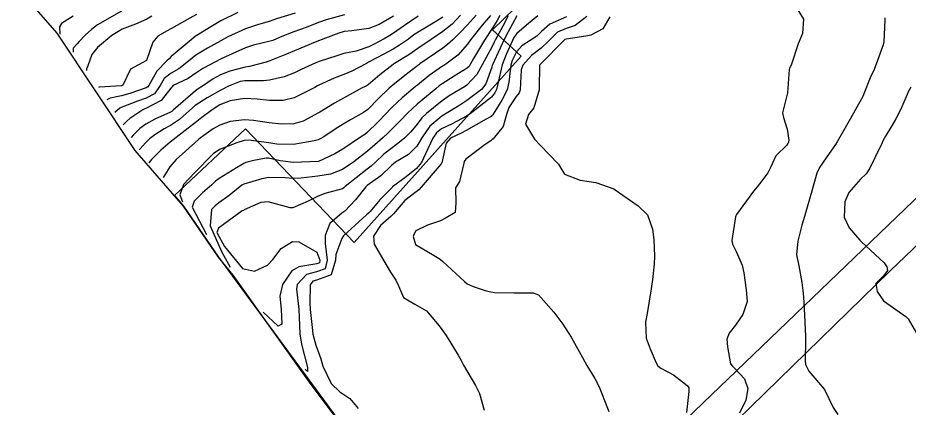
# Model space of a CAD drawing. Header units: metres. Extents: x 307586 to 320046, y 7427249 to 7434250.
# Drawn here: x 317263 to 317335.3, y 7431738.9 to 7431770.5 of the extents above; entities that cross this region are included whole.
import ezdxf

# ---------------------------------------------------------------- set-up
doc = ezdxf.new("R2010")
doc.units = ezdxf.units.M
doc.header["$MEASUREMENT"] = 0
for name, color, linetype in [('Area', 45, 'Continuous'), ('Curvas de Nivel 1m', 11, 'Continuous'), ('Curvas de Nivel 5m', 15, 'Continuous'), ('Edificações', 30, 'Continuous'), ('Vias Primárias', 230, 'Continuous')]:
    doc.layers.add(name, color=color, linetype=linetype)

msp = doc.modelspace()

# ---------------------------------------------------------------- linework, layer by layer
at = {"layer": 'Area'}
msp.add_polyline3d([(317291.34, 7431734.721, 768.462), (317286.651, 7431740.949, 768.382), (317280.468, 7431749.629, 763.402), (317279.281, 7431751.106, 763.402), (317276.446, 7431755.229, 771.642), (317272.52, 7431759.746, 770.842), (317266.18, 7431769.262, 777.682), (317263.963, 7431771.828, 779.532), (317262.269, 7431774.622, 781.641), (317261.296, 7431776.31, 782.531), (317253.677, 7431785.131, 789.932), (317247.207, 7431793.775, 789.852), (317242.785, 7431799.402, 785.052), (317240.51, 7431802.501, 788.291), (317239.34, 7431804.491, 788.291), (317235.298, 7431810.012, 793.082), (317233.714, 7431811.854, 786.712), (317230.068, 7431816.803, 789.792), (317223.824, 7431824.864, 787.412), (317222.429, 7431826.635, 787.312), (317217.995, 7431832.521, 790.762), (317211.352, 7431841.533, 786.212), (317207.956, 7431846.537, 786.072)], dxfattribs=at)
at = {"layer": 'Curvas de Nivel 1m', "flags": 128}
for points, elevation in [([(317271.411, 7431771.051), (317269.471, 7431769.929), (317268.984, 7431769.569), (317268.461, 7431769.09), (317267.98, 7431768.572), (317267.807, 7431768.39), (317267.492, 7431768.036), (317267.493, 7431767.71)], 777), ([(317280.841, 7431770.94), (317279.476, 7431770.258), (317278.653, 7431769.786), (317277.463, 7431769.035), (317277.389, 7431768.981), (317275.447, 7431767.372), (317275.272, 7431767.185), (317275.092, 7431767.014), (317274.265, 7431766.187), (317273.627, 7431765.028), (317273.541, 7431764.899), (317273.411, 7431764.824), (317272.087, 7431764.362), (317271.404, 7431764.168), (317270.485, 7431763.981), (317270.213, 7431763.85)], 774), ([(317285.483, 7431770.89), (317283.973, 7431770.41), (317283.476, 7431770.241), (317282.453, 7431769.94), (317281.47, 7431769.622), (317280.034, 7431768.951), (317279.46, 7431768.641), (317278.378, 7431768.046), (317277.448, 7431767.47), (317276.843, 7431766.989), (317276.054, 7431766.38), (317275.428, 7431766.023), (317274.862, 7431765.575), (317274.535, 7431765.019), (317274.077, 7431764.353), (317273.402, 7431763.979), (317272.703, 7431763.734), (317271.395, 7431763.223), (317271.279, 7431763.166), (317270.873, 7431762.83)], 773), ([(317326.261, 7431771.159), (317326.719, 7431770.392), (317326.642, 7431769.226), (317326.284, 7431768.398), (317325.713, 7431766.673), (317325.579, 7431766.408), (317325.548, 7431766.301), (317325.413, 7431764.41), (317325.013, 7431762.798), (317325.087, 7431762.413), (317325.384, 7431761.484), (317325.54, 7431760.573), (317325.49, 7431760.408), (317325.455, 7431760.326), (317325.37, 7431760.184), (317324.461, 7431759.314), (317324.079, 7431758.423), (317323.834, 7431757.929), (317323.332, 7431757.289), (317322.95, 7431756.811), (317322.666, 7431756.437), (317322.092, 7431755.661), (317321.295, 7431754.56), (317321.248, 7431754.497), (317321.228, 7431754.451), (317321.213, 7431754.372), (317320.909, 7431752.455), (317320.961, 7431752.146), (317321.264, 7431751.56), (317321.739, 7431750.445), (317321.869, 7431749.818), (317322.08, 7431748.441), (317322.15, 7431747.505), (317321.786, 7431746.444), (317321.552, 7431746.092), (317321.19, 7431745.592), (317320.697, 7431744.941), (317320.498, 7431744.46), (317320.544, 7431743.837), (317320.798, 7431742.455), (317320.951, 7431742.253), (317321.149, 7431742.082), (317321.921, 7431741.223), (317322.208, 7431740.439), (317322.053, 7431739.507), (317321.525, 7431738.446)], 758), ([(317267.478, 7431770.649), (317266.538, 7431770.048), (317266.37, 7431769.765), (317266.413, 7431769.18)], 778), ([(317273.88, 7431770.625), (317273.477, 7431770.407), (317272.533, 7431769.979), (317271.468, 7431769.575), (317270.614, 7431769.063), (317269.453, 7431768.097), (317269.016, 7431767.516), (317268.671, 7431766.608), (317268.572, 7431766.375), (317268.573, 7431766.23)], 776), ([(317289.482, 7431770.756), (317288.004, 7431770.328), (317287.476, 7431770.145), (317286.295, 7431769.701), (317285.468, 7431769.406), (317285.094, 7431769.267), (317284.225, 7431768.902), (317283.693, 7431768.675), (317283.46, 7431768.598), (317282.105, 7431768.275), (317281.454, 7431768.059), (317279.844, 7431767.351), (317279.445, 7431767.154), (317279.321, 7431767.084), (317279.08, 7431766.964), (317278.003, 7431766.406), (317277.428, 7431766.007), (317276.816, 7431765.595), (317275.604, 7431765.007), (317275.411, 7431764.81), (317274.622, 7431763.797), (317273.394, 7431763.147), (317273.308, 7431763.117), (317273.131, 7431763.033), (317272.083, 7431762.342), (317271.839, 7431762.13), (317271.533, 7431761.82)], 772), ([(317293.481, 7431770.637), (317292.303, 7431769.973), (317291.471, 7431769.63), (317290.08, 7431769.442), (317289.468, 7431769.382), (317289.043, 7431769.268), (317287.954, 7431768.855), (317287.608, 7431768.712), (317287.461, 7431768.653), (317287.114, 7431768.52), (317285.452, 7431767.831), (317284.792, 7431767.554), (317283.444, 7431767.013), (317283.371, 7431766.984), (317283.133, 7431766.913), (317281.796, 7431766.568), (317281.436, 7431766.497), (317280.2, 7431766.18), (317279.427, 7431765.877), (317278.831, 7431765.556), (317277.973, 7431764.974), (317277.639, 7431764.75), (317277.409, 7431764.587), (317275.59, 7431763.007), (317275.482, 7431762.918), (317275.391, 7431762.861), (317274.109, 7431762.296), (317273.376, 7431761.887), (317272.888, 7431761.517), (317272.381, 7431761.012), (317272.183, 7431760.81)], 771), ([(317297.481, 7431770.554), (317296.959, 7431770.229), (317295.469, 7431769.332), (317295.129, 7431769.111), (317294.673, 7431768.778), (317293.965, 7431768.278), (317293.455, 7431767.967), (317292.692, 7431767.556), (317291.444, 7431766.897), (317291.284, 7431766.812), (317290.083, 7431766.181), (317289.429, 7431765.905), (317288.661, 7431765.611), (317287.416, 7431765.039), (317287.294, 7431764.982), (317287.078, 7431764.865), (317285.404, 7431764.012), (317284.509, 7431763.792), (317283.402, 7431763.804), (317282.413, 7431763.91), (317281.403, 7431763.963), (317280.214, 7431763.761), (317279.398, 7431763.438), (317279.088, 7431763.271), (317278.642, 7431762.968), (317277.931, 7431762.428), (317277.378, 7431761.997), (317276.812, 7431761.547), (317276.08, 7431760.999), (317275.357, 7431760.434), (317274.597, 7431759.771), (317273.836, 7431759.025), (317273.623, 7431758.74)], 769), ([(317298.907, 7431770.726), (317298.215, 7431769.993), (317297.469, 7431769.392), (317296.524, 7431768.754), (317295.455, 7431768.005), (317294.719, 7431767.508), (317293.538, 7431766.789), (317293.479, 7431766.753), (317293.442, 7431766.721), (317292.355, 7431765.874), (317291.417, 7431765.079), (317291.257, 7431764.971), (317290.936, 7431764.817), (317289.404, 7431763.998), (317288.672, 7431763.575), (317287.498, 7431762.859), (317287.433, 7431762.818), (317287.392, 7431762.794), (317286.131, 7431762.13), (317285.378, 7431761.907), (317284.395, 7431761.882), (317283.379, 7431761.99), (317282.123, 7431762.181), (317281.382, 7431762.234), (317280.231, 7431762.097), (317279.376, 7431761.808), (317278.846, 7431761.49), (317278.074, 7431760.973), (317277.673, 7431760.664), (317277.357, 7431760.372), (317275.838, 7431759.003), (317275.337, 7431758.425), (317274.783, 7431757.56)], 768), ([(317300.175, 7431770.71), (317299.475, 7431769.931), (317298.886, 7431769.308), (317298.268, 7431768.732), (317297.848, 7431768.347), (317297.456, 7431768.032), (317295.61, 7431766.767), (317295.512, 7431766.698), (317295.441, 7431766.644), (317294.382, 7431765.827), (317293.417, 7431765.046), (317293.276, 7431764.93), (317293.119, 7431764.793), (317292.251, 7431763.955), (317291.396, 7431763.071), (317291.049, 7431762.815), (317289.976, 7431762.239), (317289.379, 7431761.885), (317288.744, 7431761.475), (317287.815, 7431760.855), (317287.535, 7431760.684), (317287.36, 7431760.615), (317287.025, 7431760.53), (317285.356, 7431760.231), (317284.006, 7431760.254), (317283.357, 7431760.358), (317281.706, 7431760.58), (317281.359, 7431760.548), (317280.775, 7431760.356), (317279.352, 7431759.828), (317278.836, 7431759.477), (317278.337, 7431758.97), (317277.852, 7431758.46), (317277.332, 7431757.929), (317276.444, 7431756.993), (317276.144, 7431756.164), (317276.363, 7431755.58)], 767), ([(317301.346, 7431770.692), (317300.671, 7431769.898), (317299.718, 7431768.716), (317299.459, 7431768.365), (317298.694, 7431767.484), (317297.707, 7431766.737), (317297.545, 7431766.636), (317297.44, 7431766.571), (317296.37, 7431765.814), (317295.417, 7431765.051), (317295.264, 7431764.923), (317295.072, 7431764.773), (317294.169, 7431764.018), (317293.398, 7431763.285), (317293.152, 7431763.036), (317292.919, 7431762.795), (317292.167, 7431762.017), (317291.369, 7431761.228), (317291.137, 7431761.042), (317290.792, 7431760.819), (317289.353, 7431759.854), (317288.711, 7431759.485), (317287.378, 7431758.86), (317287.352, 7431758.851), (317285.342, 7431758.764), (317284.269, 7431758.901), (317283.345, 7431759.114), (317283.132, 7431759.125), (317282.144, 7431758.922), (317281.5, 7431758.77), (317281.341, 7431758.702), (317280.739, 7431758.341), (317279.328, 7431757.482), (317279.043, 7431757.246), (317278.732, 7431756.966), (317277.967, 7431756.319), (317277.303, 7431755.65), (317277.137, 7431755.141), (317278.303, 7431752.93)], 766), ([(317302.78, 7431770.677), (317302.326, 7431769.83), (317301.713, 7431768.688), (317301.626, 7431768.523), (317301.458, 7431768.188), (317300.669, 7431766.702), (317300.221, 7431765.919), (317299.418, 7431765.055), (317299.223, 7431764.915), (317298.907, 7431764.725), (317297.975, 7431764.167), (317297.403, 7431763.773), (317296.134, 7431762.759), (317295.766, 7431762.386), (317295.38, 7431761.886), (317294.878, 7431761.267), (317294.378, 7431760.78), (317293.828, 7431760.316), (317293.355, 7431759.972), (317292.696, 7431759.45), (317292.008, 7431758.803), (317291.665, 7431758.482), (317291.337, 7431758.222), (317289.555, 7431756.837), (317289.437, 7431756.723), (317289.32, 7431756.646), (317287.912, 7431756.256), (317287.31, 7431756.003), (317286.55, 7431755.626), (317285.296, 7431755.086), (317285.095, 7431755.093), (317283.303, 7431755.579), (317282.702, 7431755.516), (317281.363, 7431754.929), (317281.319, 7431754.903), (317281.293, 7431754.894), (317281.202, 7431754.841), (317279.278, 7431753.461), (317279.142, 7431753.093), (317279.754, 7431751.966), (317281.235, 7431750.181), (317282.204, 7431749.95), (317283.238, 7431750.453), (317283.682, 7431750.903), (317284.355, 7431751.795), (317285.265, 7431752.365), (317285.79, 7431752.35), (317287.252, 7431751.491), (317287.506, 7431750.857), (317287.463, 7431750.636), (317287.24, 7431750.553), (317285.795, 7431750.317), (317285.234, 7431749.977), (317284.47, 7431748.891), (317284.256, 7431747.937), (317284.358, 7431746.893), (317284.424, 7431745.652), (317284.111, 7431745.508), (317282.893, 7431746.64)], 764), ([(317303.461, 7431770.67), (317302.779, 7431769.368), (317302.424, 7431768.68), (317302.109, 7431768.031), (317301.493, 7431766.689), (317301.48, 7431766.652), (317301.44, 7431766.49), (317300.953, 7431765.164), (317300.595, 7431764.702), (317299.404, 7431763.803), (317298.754, 7431763.372), (317297.737, 7431762.737), (317297.517, 7431762.613), (317297.39, 7431762.541), (317296.413, 7431761.719), (317295.762, 7431760.764), (317295.356, 7431760.086), (317294.695, 7431759.431), (317293.638, 7431758.787), (317293.456, 7431758.674), (317293.341, 7431758.568), (317292.438, 7431757.692), (317291.324, 7431756.903), (317291.217, 7431756.812), (317290.392, 7431755.739), (317289.533, 7431754.836), (317289.291, 7431754.66), (317288.316, 7431753.816), (317287.935, 7431752.853), (317287.923, 7431752.193), (317288.101, 7431750.851), (317287.94, 7431750.149), (317287.233, 7431749.895), (317286.418, 7431749.681), (317285.669, 7431748.876), (317285.601, 7431748.494), (317285.785, 7431746.874), (317285.828, 7431746.239), (317285.864, 7431744.873), (317286.002, 7431744.034), (317286.498, 7431742.147), (317286.498, 7431741.825), (317286.303, 7431741.98)], 763), ([(317305.169, 7431770.653), (317304.247, 7431769.897), (317303.471, 7431769.238), (317303.236, 7431768.902), (317303.12, 7431768.673), (317302.596, 7431767.534), (317302.287, 7431766.682), (317302.129, 7431765.986), (317301.808, 7431764.686), (317301.681, 7431764.416), (317301.407, 7431764.078), (317299.687, 7431762.716), (317299.39, 7431762.526), (317298.214, 7431761.898), (317297.374, 7431761.495), (317296.943, 7431761.173), (317296.656, 7431760.751), (317296.058, 7431759.468), (317295.738, 7431758.764), (317295.338, 7431758.277), (317294.488, 7431757.622), (317293.391, 7431756.789), (317293.355, 7431756.757), (317293.322, 7431756.726), (317292.372, 7431755.735), (317291.576, 7431754.807), (317291.439, 7431754.661), (317291.29, 7431754.525), (317289.427, 7431752.838), (317289.352, 7431752.758), (317289.27, 7431752.619), (317288.793, 7431751.301), (317288.771, 7431750.845), (317288.418, 7431749.661), (317287.227, 7431749.24), (317286.927, 7431749.161), (317286.72, 7431748.865), (317286.673, 7431747.4), (317286.718, 7431746.865), (317286.889, 7431745.152), (317286.929, 7431744.862), (317287.164, 7431743.949), (317287.572, 7431742.856), (317287.748, 7431742.25), (317288.404, 7431740.847), (317289.116, 7431740.177), (317289.917, 7431739.634), (317290.605, 7431738.817)], 762), ([(317307.492, 7431770.588), (317306.145, 7431769.978), (317305.474, 7431769.391), (317305.099, 7431769.023), (317304.54, 7431768.659), (317303.883, 7431768.241), (317303.454, 7431767.753), (317303.081, 7431767.039), (317302.976, 7431766.675), (317302.822, 7431765.276), (317302.675, 7431764.677), (317302.246, 7431763.84), (317301.543, 7431762.688), (317301.489, 7431762.592), (317301.391, 7431762.501), (317300.975, 7431762.284), (317299.372, 7431761.355), (317298.952, 7431761.141), (317298.09, 7431760.733), (317297.742, 7431760.353), (317297.384, 7431758.74), (317297.371, 7431758.711), (317297.342, 7431758.678), (317295.714, 7431756.764), (317295.534, 7431756.553), (317295.317, 7431756.398), (317294.392, 7431755.694), (317293.621, 7431754.787), (317293.477, 7431754.602), (317293.289, 7431754.433), (317292.412, 7431753.668), (317291.858, 7431752.804), (317291.909, 7431752.158), (317292.679, 7431750.796), (317293.234, 7431749.889), (317293.663, 7431749.22), (317293.867, 7431748.78), (317294.271, 7431747.832), (317295.208, 7431747.29), (317296.136, 7431746.751), (317297.185, 7431745.522), (317297.742, 7431744.734), (317298.719, 7431743.163), (317298.943, 7431742.722), (317299.147, 7431742.336), (317300.127, 7431740.705), (317300.449, 7431740.033), (317300.829, 7431738.694)], 761), ([(317311.003, 7431770.577), (317310.444, 7431769.62), (317309.47, 7431769.1), (317309.069, 7431769.004), (317307.465, 7431768.776), (317307.354, 7431768.733), (317307.231, 7431768.623), (317305.444, 7431766.8), (317305.366, 7431766.729), (317305.321, 7431766.651), (317305.294, 7431764.772), (317305.287, 7431764.651), (317304.857, 7431763.197), (317304.417, 7431762.66), (317304.166, 7431761.881), (317304.897, 7431760.655), (317305.366, 7431760.188), (317306.857, 7431758.627), (317307.038, 7431758.323), (317307.335, 7431757.818), (317308.603, 7431757.334), (317309.329, 7431757.243), (317309.885, 7431757.148), (317311.324, 7431756.645), (317311.453, 7431756.569), (317313.303, 7431755.254), (317314.067, 7431754.542), (317314.461, 7431753.358), (317314.587, 7431752.537), (317314.627, 7431751.168), (317314.596, 7431750.537), (317314.474, 7431749.298), (317314.36, 7431748.539), (317314.213, 7431747.54), (317314.041, 7431746.537), (317313.911, 7431745.82), (317313.962, 7431744.538), (317314.293, 7431743.661), (317314.762, 7431742.526), (317314.903, 7431742.276), (317315.149, 7431742.099), (317316.182, 7431741.549), (317317.136, 7431740.805), (317317.299, 7431740.663), (317317.413, 7431740.497), (317317.416, 7431740.209), (317317.217, 7431738.499)], 759), ([(317333.301, 7431770.506), (317333.314, 7431770.312), (317333.23, 7431768.549), (317333.184, 7431768.313), (317332.731, 7431767.036), (317332.441, 7431766.32), (317332.127, 7431765.628), (317331.616, 7431764.328), (317331.553, 7431764.187), (317331.409, 7431763.931), (317330.521, 7431762.343), (317329.457, 7431760.442), (317329.407, 7431760.359), (317329.395, 7431760.337), (317329.372, 7431760.31), (317328.559, 7431759.164), (317328.021, 7431758.373), (317327.802, 7431757.912), (317327.372, 7431756.38), (317327.364, 7431756.337), (317327.32, 7431756.174), (317326.911, 7431754.774), (317326.793, 7431754.387), (317326.585, 7431753.69), (317326.25, 7431752.395), (317326.155, 7431751.29), (317326.326, 7431750.394), (317326.577, 7431749.045), (317326.651, 7431748.389), (317326.719, 7431747.889), (317326.8, 7431746.386), (317326.879, 7431744.683), (317326.888, 7431744.383), (317326.842, 7431742.697), (317326.868, 7431742.383), (317327.148, 7431741.862), (317328.424, 7431740.367), (317329.111, 7431738.91), (317329.499, 7431738.354)], 757), ([(317335.422, 7431764.877), (317335.216, 7431764.491), (317335.124, 7431764.293), (317334.611, 7431763.087), (317334.202, 7431762.302), (317333.904, 7431761.788), (317333.379, 7431760.9), (317333.164, 7431760.524), (317333.059, 7431760.313), (317332.512, 7431759.162), (317332.102, 7431758.322), (317331.801, 7431757.862), (317331.334, 7431757.43), (317330.397, 7431756.344), (317330.077, 7431755.583), (317330.017, 7431754.349), (317330.422, 7431753.481), (317331.274, 7431752.484), (317331.431, 7431752.328), (317333.256, 7431750.649), (317333.472, 7431750.308), (317333.534, 7431750.021), (317333.242, 7431749.61), (317332.582, 7431748.967), (317332.686, 7431748.315), (317333.215, 7431747.561), (317335.004, 7431746.292), (317335.2, 7431746.091), (317336.249, 7431744.274)], 756)]:
    msp.add_lwpolyline(points, dxfattribs=dict(at, elevation=elevation))
at = {"layer": 'Curvas de Nivel 5m', "flags": 128}
for points, elevation in [([(317277.481, 7431770.775), (317276.965, 7431770.474), (317275.469, 7431769.641), (317275.06, 7431769.421), (317274.364, 7431769.021), (317273.942, 7431768.541), (317273.443, 7431767.03), (317272.137, 7431766.338), (317271.521, 7431765.049), (317271.456, 7431765.006), (317271.412, 7431764.997), (317269.609, 7431764.879), (317269.553, 7431764.86)], 775), ([(317295.481, 7431770.626), (317294.367, 7431769.888), (317293.468, 7431769.261), (317293.184, 7431769.075), (317292.705, 7431768.798), (317291.904, 7431768.36), (317291.456, 7431768.146), (317290.436, 7431767.809), (317289.451, 7431767.6), (317288.863, 7431767.432), (317287.444, 7431766.964), (317287.165, 7431766.864), (317285.99, 7431766.326), (317285.43, 7431766.051), (317284.602, 7431765.722), (317283.421, 7431765.447), (317282.929, 7431765.406), (317281.42, 7431765.405), (317281.023, 7431765.332), (317280.1, 7431764.95), (317279.409, 7431764.613), (317278.361, 7431764.012), (317277.397, 7431763.385), (317276.921, 7431762.987), (317276.121, 7431762.26), (317275.374, 7431761.768), (317274.878, 7431761.507), (317274.106, 7431761.023), (317273.691, 7431760.695), (317273.356, 7431760.365), (317272.927, 7431759.887), (317272.843, 7431759.8)], 770), ([(317302.093, 7431770.684), (317301.877, 7431770.288), (317301.472, 7431769.627), (317300.835, 7431768.699), (317299.95, 7431767.214), (317299.684, 7431766.716), (317299.594, 7431766.565), (317299.438, 7431766.413), (317298.394, 7431765.765), (317297.419, 7431765.151), (317297.18, 7431764.98), (317296.891, 7431764.748), (317295.4, 7431763.505), (317295.007, 7431763.164), (317294.614, 7431762.778), (317294.012, 7431762.155), (317293.374, 7431761.536), (317292.998, 7431761.164), (317292.621, 7431760.797), (317291.96, 7431760.201), (317291.352, 7431759.685), (317290.262, 7431758.826), (317289.337, 7431758.216), (317288.347, 7431757.836), (317287.331, 7431757.666), (317285.946, 7431757.498), (317285.329, 7431757.482), (317284.692, 7431757.533), (317283.329, 7431757.549), (317282.786, 7431757.458), (317281.324, 7431757.017), (317281.171, 7431756.932), (317280.153, 7431756.105), (317279.301, 7431755.495), (317279.001, 7431755.26), (317278.702, 7431754.966), (317278.598, 7431753.648), (317279.545, 7431751.513), (317280.233, 7431750.28)], 765), ([(317309.16, 7431770.603), (317308.213, 7431769.882), (317307.478, 7431769.638), (317306.776, 7431769.328), (317306.072, 7431768.641), (317305.457, 7431768.051), (317304.663, 7431767.446), (317303.944, 7431766.665), (317303.817, 7431766.287), (317303.734, 7431764.667), (317303.651, 7431764.427), (317303.407, 7431764.127), (317302.834, 7431763.24), (317302.632, 7431762.678), (317302.363, 7431761.7), (317301.538, 7431760.688), (317301.454, 7431760.607), (317301.37, 7431760.525), (317300.905, 7431760.236), (317299.346, 7431759.035), (317299.208, 7431758.858), (317299.179, 7431758.722), (317298.82, 7431757.233), (317298.496, 7431756.728), (317298.527, 7431755.506), (317298.457, 7431754.728), (317297.746, 7431754.278), (317297.286, 7431754.055), (317296.229, 7431753.702), (317295.278, 7431753.245), (317295.12, 7431752.926), (317295.061, 7431752.772), (317295.263, 7431752.117), (317296.776, 7431751.221), (317297.246, 7431750.948), (317297.471, 7431750.738), (317299.227, 7431749.116), (317299.449, 7431748.94), (317299.929, 7431748.709), (317300.914, 7431748.389), (317301.219, 7431748.304), (317301.669, 7431748.235), (317303.218, 7431748.194), (317304.79, 7431748.218), (317305.217, 7431748.044), (317306.471, 7431746.627), (317307.189, 7431745.677), (317307.889, 7431744.613), (317308.803, 7431742.957), (317308.99, 7431742.602), (317309.15, 7431742.321), (317309.807, 7431741.257), (317310.144, 7431740.585), (317310.82, 7431738.861), (317310.934, 7431738.573)], 760)]:
    msp.add_lwpolyline(points, dxfattribs=dict(at, elevation=elevation))
at = {"layer": 'Edificações'}
msp.add_lwpolyline([(317368.421, 7431787.19), (317351.35, 7431804.898), (317344.588, 7431797.733), (317335.591, 7431806.56), (317322.045, 7431791.872), (317318.582, 7431788.331), (317319.571, 7431787.095), (317301.501, 7431769.524), (317303.81, 7431767.382), (317290.277, 7431752.29), (317281.453, 7431761.515), (317275.701, 7431756.086), (317276.446, 7431755.229), (317279.281, 7431751.106), (317283.74, 7431745.035), (317291.34, 7431734.721), (317301.46, 7431722.846)], close=True, dxfattribs=at)
at = {"layer": 'Vias Primárias'}
msp.add_lwpolyline([(317333.716, 7431749.95), (317349.498, 7431765.064), (317367.632, 7431782.637), (317388.719, 7431802.858), (317407.188, 7431820.332), (317419.934, 7431832.461, 0.060589), (317424.18, 7431837.615, 0.133181), (317427.092, 7431846.92), (317426.232, 7431850.505), (317424.181, 7431856.04), (317418.695, 7431867.144), (317411.252, 7431881.022), (317405.476, 7431890.617), (317400.369, 7431898.637), (317391.635, 7431912.426), (317382.233, 7431928.653), (317373.552, 7431943.4), (317363.868, 7431959.376), (317354.992, 7431972.882)], format="xyb", dxfattribs=at)
msp.add_lwpolyline([(317333.716, 7431749.95), (317349.498, 7431765.064), (317367.632, 7431782.637), (317388.719, 7431802.858), (317407.188, 7431820.332), (317419.934, 7431832.461, 0.060589), (317424.18, 7431837.615, 0.133181), (317427.092, 7431846.92), (317426.232, 7431850.505), (317424.181, 7431856.04), (317418.695, 7431867.144), (317411.252, 7431881.022), (317405.476, 7431890.617), (317400.369, 7431898.637), (317391.635, 7431912.426), (317382.233, 7431928.653), (317373.552, 7431943.4), (317363.868, 7431959.376), (317354.992, 7431972.882)], format="xyb", dxfattribs=at)
msp.add_lwpolyline([(317333.716, 7431749.95), (317303.31, 7431720.289)], dxfattribs=at)
msp.add_lwpolyline([(317333.716, 7431749.95), (317303.31, 7431720.289)], dxfattribs=at)

doc.saveas('drawing.dxf')
